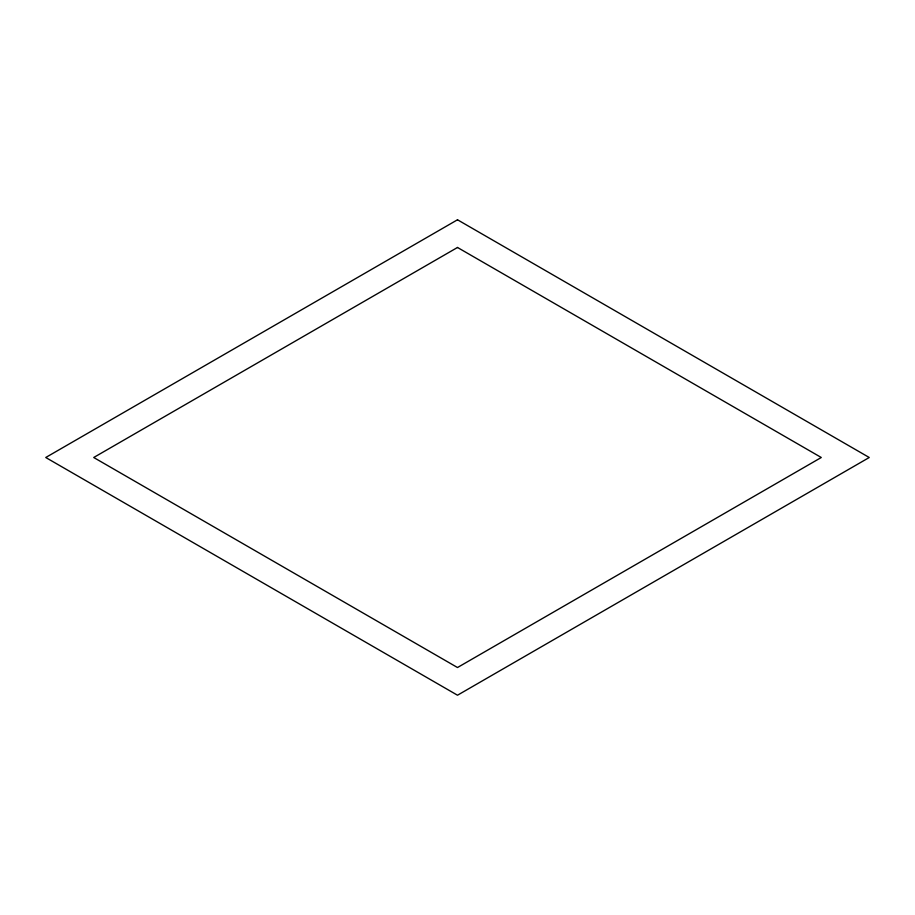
<?xml version="1.0" encoding="UTF-8"?>
<svg xmlns="http://www.w3.org/2000/svg" width="915" height="915" viewBox="0 0 915 915"><rect width="100%" height="100%" fill="white"/><g stroke="black" fill="none" stroke-linecap="round" stroke-linejoin="round"><path stroke-width="1.37" d="M457.5 219.783L45.75 457.5L457.5 695.217L869.25 457.5L457.5 219.783M457.5 247.473L93.719 457.5L457.5 667.527L821.281 457.5L457.5 247.473"/></g></svg>
